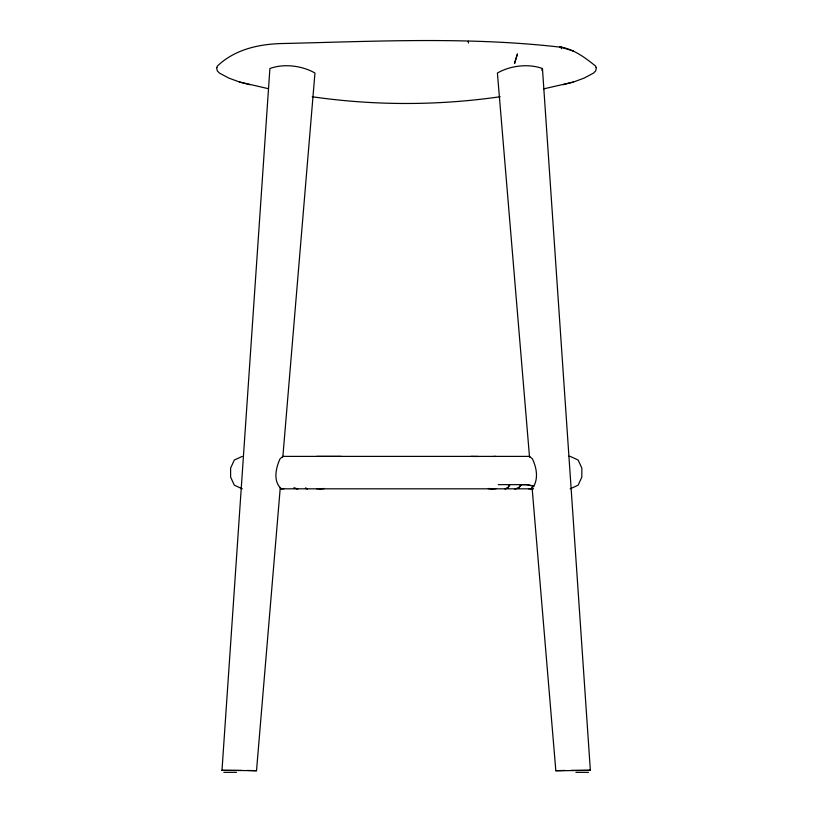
<?xml version="1.0" encoding="UTF-8"?>
<svg xmlns="http://www.w3.org/2000/svg" width="813" height="813" viewBox="0 0 813 813"><rect width="100%" height="100%" fill="white"/><g stroke="black" fill="none" stroke-linecap="round" stroke-linejoin="round"><path stroke-width="1.22" d="M596.447 67.601L595.665 70.934L593.419 73.17L584.039 78.139L573.368 82.052L543.541 88.912M222.61 770.429L221.99 770.348L269.896 68.536C283.91 63.353 302.09 65.65 314.956 73.028L282.822 457.13M280.282 487.475L256.522 770.673L221.99 770.348L241.502 770.409M595.746 67.418L595.848 66.249C585.035 57.682 573.917 49.024 559.791 46.93L561.092 47.347L561.57 48.689L561.234 47.276L560.187 46.91L573.551 51.117M541.793 70.243L542.454 68.536C528.44 63.353 510.269 65.65 497.404 73.028L529.527 457.13M247.406 770.45L256.512 770.765M504.924 488.816L507.668 487.851L509.924 484.65M505.208 488.816L507.973 487.851L509.802 484.65M515.005 488.816L518.704 488.115L521.387 484.65M514.649 488.816L518.348 488.105L521.062 484.65L527.485 484.66L533.856 486.154C538.46 477.526 536.387 467.241 532.393 458.806L529.446 456.388M282.995 456.388L280.058 458.806C275.871 467.81 272.822 481.337 281.339 488.806M242.264 456.388L234.307 460.026L230.607 468.115L230.607 477.089L234.317 485.178L242.264 488.816M570.187 488.816L578.134 485.178L581.844 477.089L581.844 468.115L578.134 460.026L570.187 456.388L568.48 456.388M563.084 84.704L573.368 82.052M555.838 770.765L590.36 770.348L542.454 68.536M589.73 770.368L590.34 770.257L570.858 770.409M589.74 770.429L590.36 770.348M500.168 96.747C437.892 105.7 374.498 105.751 312.222 96.747M319.275 488.816L324.113 488.542L316.623 488.816M493.328 456.479L495.828 456.388M528.653 488.816L531.57 488.755M341.338 456.388L316.623 456.388M564.944 770.45L555.828 770.673L532.078 487.475M282.741 456.388L529.71 456.388M498.278 484.65L526.011 484.66L533.856 486.154L531.113 488.806L533.328 488.816L280.322 488.816M223.829 772.35L236.471 772.35M575.889 772.35L588.521 772.35M471.012 456.388L478.44 456.5M468.451 43.008L468.176 41.25M280.881 488.755L283.798 488.816M495.828 488.816L488.339 488.542L493.176 488.816M561.234 47.276C469.03 36.504 375.525 41.372 282.914 43.516C259.073 43.973 234.764 49.319 217.162 66.249L217.254 67.418M222.02 770.257L222.63 770.368M293.747 488.115L297.446 488.816M294.093 488.105L297.802 488.816M268.331 88.678L239.632 82.052L228.961 78.139L219.581 73.17L217.335 70.934L216.553 67.601M239.632 82.052L249.916 84.704M305.403 488.176L307.243 488.816M305.698 488.166L307.527 488.816M517.383 54.115L514.507 63.536L517.383 54.115"/></g></svg>
